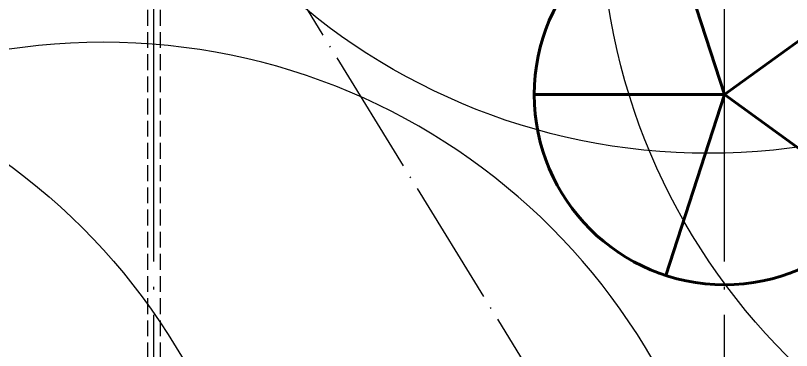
# Model space of a CAD drawing. Extents: x -1313754 to 847533, y 489853 to 941203.
# Drawn here: x -149037 to -136798, y 553857 to 559144 of the extents above; entities that cross this region are included whole.
import ezdxf

# ---------------------------------------------------------------- set-up
doc = ezdxf.new("R2010")
doc.units = 0
doc.header["$LTSCALE"] = 1000
doc.header["$MEASUREMENT"] = 0
doc.linetypes.add('DASH', pattern=[0.35, 0.25, -0.1])
doc.linetypes.add('DOTE', pattern=[2.42, 2, -0.2, 0.02, -0.2])
for name, color, linetype in [('A-AXIS-DOTE', 14, 'DOTE'), ('A-AXIS-DP', 126, 'Continuous'), ('A-HATCH-2', 251, 'Continuous'), ('A-LIN-V', 9, 'Continuous'), ('AS-WALL', 40, 'Continuous'), ('SB_ZF消火栓', 10, 'Continuous'), ('SB_ZF消火栓M', 10, 'Continuous')]:
    doc.layers.add(name, color=color, linetype=linetype)
doc.layers.add('A-加建区域', color=47, linetype='Continuous', plot=False)

# ---------------------------------------------------------------- blocks, each defined once
blk = doc.blocks.new('dote')
at = {"layer": 'A-AXIS-DOTE', "ltscale": 2}
for p, q in [((73882.2, -264080), (73882.2, -167560.7)), ((82882.2, -264080), (82882.2, -167560.7))]:
    blk.add_line(p, q, dxfattribs=at)
blk = doc.blocks.new('w4324324')
at = {"layer": 'A-HATCH-2', "lineweight": 60}
for q in [(-1694760, 686605), (-1697614, 684532), (-1691907, 684532), (-1696524, 681178), (-1692997, 681178)]:
    blk.add_line((-1694760, 683605), q, dxfattribs=at)
blk.add_circle((-1694760, 683605), 3000, dxfattribs=at)
blk = doc.blocks.new('342343')
at = {"layer": 'A-LIN-V'}
blk.add_blockref('w4324324', (1030710, -62444), dxfattribs=at)
blk = doc.blocks.new('333')
at = {"layer": 'A-加建区域', "linetype": 'DASH'}
for p, q in [((-146958.2, 584432), (-146954.2, 552120)), ((-146758.2, 584432), (-146754.2, 552120))]:
    blk.add_line(p, q, dxfattribs=at)
blk = doc.blocks.new('A$C5D961328')
at = {"layer": 'A-LIN-V', "ltscale": 500}
blk.add_circle((350, 40), 10001, dxfattribs=at)
blk = doc.blocks.new('we42342343234')
at = {"layer": 'SB_ZF消火栓M'}
for p, rotation in [((-138064, 566620), 90), ((-129454, 560890), 180)]:
    blk.add_blockref('A$C5D961328', p, dxfattribs=dict(at, rotation=rotation))
blk.add_blockref('A$C5D961328', (-155404, 548680), dxfattribs=at)
at = {"layer": 'SB_ZF消火栓M', "xscale": -1}
blk.add_blockref('A$C5D961328', (-147304, 548680), dxfattribs=at)
blk = doc.blocks.new('234243242332')
at = {"layer": 'SB_ZF消火栓'}
blk.add_blockref('we42342343234', (0, 0), dxfattribs=at)

msp = doc.modelspace()

# ---------------------------------------------------------------- linework, layer by layer
at = {"layer": 'A-AXIS-DOTE'}
msp.add_line((-137854.2, 548520), (-145820, 561500.2), dxfattribs=at)

# ---------------------------------------------------------------- block references
at = {"layer": 'A-AXIS-DP'}
msp.add_blockref('333', (0, 0), dxfattribs=at)
at = {"layer": 'A-LIN-V', "rotation": 90}
msp.add_blockref('342343', (483306.5, 1221945), dxfattribs=at)
at = {"layer": 'AS-WALL'}
msp.add_blockref('dote', (-220736.4, 804820), dxfattribs=at)
at = {"layer": 'SB_ZF消火栓', "linetype": 'Continuous'}
msp.add_blockref('234243242332', (0, 0), dxfattribs=at)

doc.saveas('drawing.dxf')
